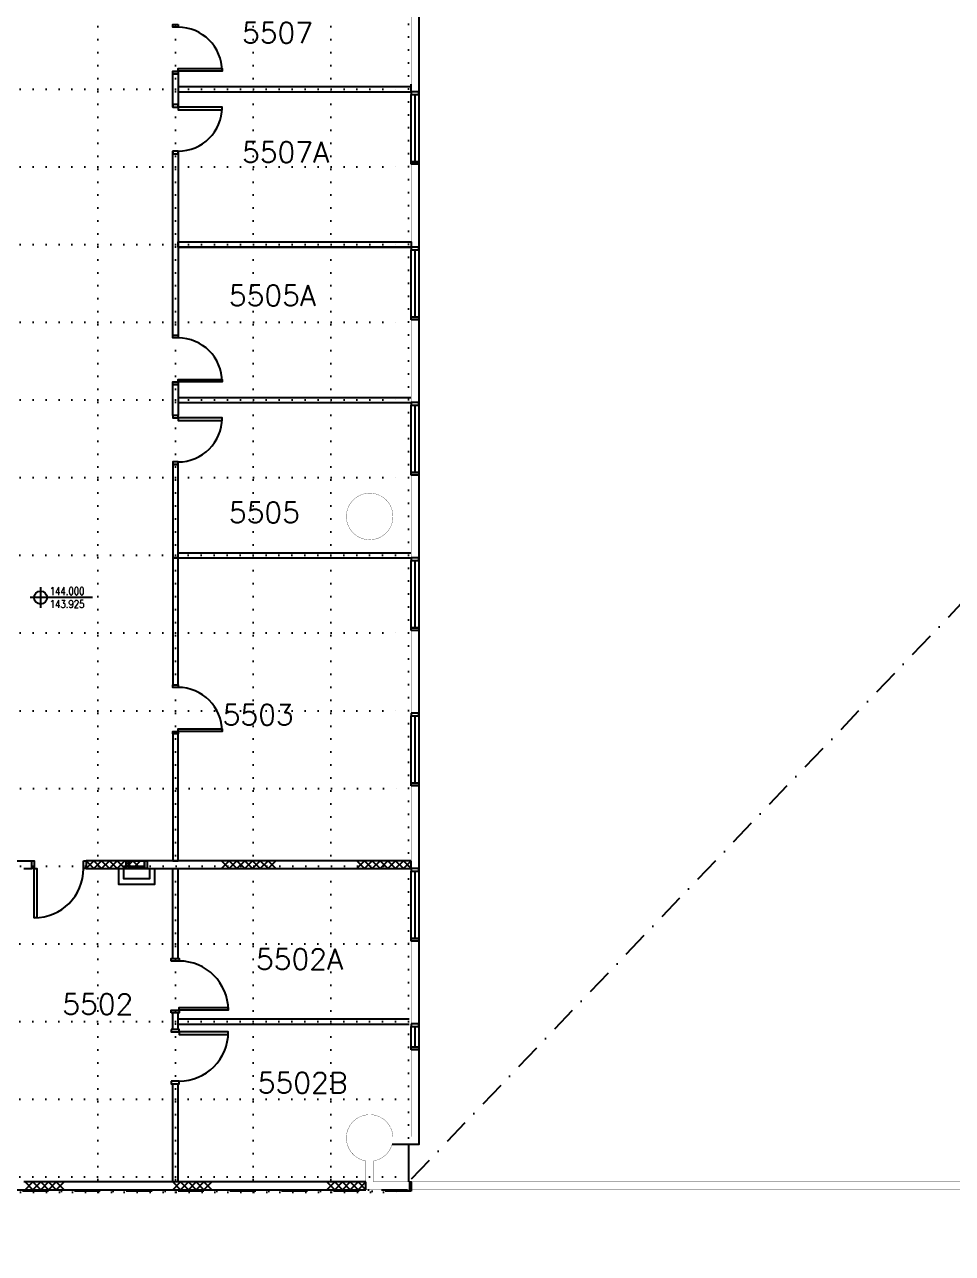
# Model space of a CAD drawing. Extents: x -68523 to 336700, y -113452 to 119396.
# Drawn here: x 119338 to 137250, y -19430 to 4298 of the extents above; entities that cross this region are included whole.
import ezdxf

# ---------------------------------------------------------------- set-up
doc = ezdxf.new("R2010")
doc.units = 0
doc.header["$LTSCALE"] = 1000
doc.header["$MEASUREMENT"] = 0
for name, pattern in [('S3144a$0$DASHDOT', [1, 0.5, -0.25, 0, -0.25]), ('S3144a$0$DOT', [0.25, 0, -0.25]), ('s5144a$0$DASHDOT', [1, 0.5, -0.25, 0, -0.25])]:
    doc.linetypes.add(name, pattern=pattern)
doc.layers.get('0').update_dxf_attribs({"linetype": 'CONTINUOUS'})
for name, color, linetype in [('S3144a$0$11', 14, 'CONTINUOUS'), ('S3144a$0$20', 7, 'CONTINUOUS'), ('S3144a$0$22', 7, 'CONTINUOUS'), ('S3144a$0$23', 7, 'CONTINUOUS'), ('S3144a$0$30', 1, 'CONTINUOUS'), ('S3144a$0$35', 7, 'CONTINUOUS'), ('S3144a$0$4', 7, 'CONTINUOUS'), ('S3144a$0$6', 7, 'CONTINUOUS'), ('S3144a$0$GA', 253, 'CONTINUOUS'), ('S3144a$0$ROOM-NO', 4, 'CONTINUOUS'), ('s5144a$0$9', 7, 'CONTINUOUS')]:
    doc.layers.add(name, color=color, linetype=linetype)
doc.styles.add('S3144a$0$STANDARD', font='SIMPLEX')

# ---------------------------------------------------------------- blocks, each defined once
blk = doc.blocks.new('s5144a')
at = {"layer": 's5144a$0$9', "color": 1, "linetype": 's5144a$0$DASHDOT'}
blk.add_lwpolyline([(89200, -42725), (89200, -18049.9), (89225, -18049.9), (89225, -18199.9), (126775, -18200), (126775, -18050), (126800.3, -18050), (126800.3, -18224.8), (89225, -18224.9), (89225, -42725)], dxfattribs=at)

msp = doc.modelspace()

# ---------------------------------------------------------------- linework, layer by layer
at = {"layer": 'S3144a$0$11', "color": 14, "linetype": 'Continuous', "const_width": 5}
msp.add_lwpolyline([(138200.1, -18199.9), (126800.1, -18199.8), (126800, -18050), (138000.1, -18049.9)], dxfattribs=at)
at = {"layer": 'S3144a$0$20', "color": 14, "linetype": 'S3144a$0$DASHDOT'}
msp.add_line((161000, 17800.1), (126749.7, -18049.9), dxfattribs=at)
at = {"layer": 'S3144a$0$20', "color": 14, "linetype": 'Continuous'}
for p, q in [((122299.8, 3100), (126799.5, 3100)), ((126799.5, 3000.1), (126799.5, 3150.1)), ((122299.8, 3000), (126800, 3000)), ((122299.8, 99.9), (126800.2, 99.9)), ((122299.8, -0.1), (122299.8, 99.9)), ((122299.8, -0.1), (126800.2, -0.1)), ((122199.8, -3247.7), (122199.8, -2652.5)), ((122199.8, -2652.5), (122299.8, -2652.5)), ((122299.8, -2652.5), (122299.8, -3247.7)), ((122299.8, -2900.1), (126800.2, -2900.1)), ((122299.8, -3000.1), (126800.2, -3000.1)), ((122299.8, -3247.7), (122199.8, -3247.7)), ((122299.8, -5900.1), (126800.2, -5900.1)), ((122299.8, -6000.1), (126800.2, -6000.1)), ((119025, -11849.9), (119475.2, -11849.9)), ((119475.2, -11999.9), (119475.2, -11849.9)), ((122175, -11849.9), (120525.2, -11849.9)), ((120525.2, -11849.9), (120525.2, -11999.9)), ((126800.2, -11849.9), (122325, -11849.9)), ((126800.2, -11999.9), (126800.2, -11849.9)), ((119325.2, -12000), (119475.2, -11999.9)), ((120525.2, -11999.9), (126800.2, -11999.9)), ((122199.8, -13734.4), (122199.8, -11999.9)), ((122299.8, -13734.4), (122299.8, -11999.9)), ((122169.7, -13734.4), (122319.7, -13734.4)), ((122319.7, -14784.4), (122169.7, -14784.4)), ((122199.8, -15103.6), (122199.8, -14784.4)), ((122299.8, -15103.6), (122299.8, -14784.4)), ((122299.8, -14900.3), (126763.8, -14900.3)), ((122319.7, -15103.6), (122169.7, -15103.6)), ((122299.8, -15000.3), (126763.8, -15000.3)), ((122169.7, -16153.6), (122319.7, -16153.6)), ((122199.8, -18049.9), (122199.8, -16153.6)), ((122299.8, -18049.9), (122299.8, -16153.6)), ((113200, -18199.9), (125925, -18199.9)), ((125925, -18050), (119325.2, -18049.9)), ((125925, -18199.9), (125925, -18050))]:
    msp.add_line(p, q, dxfattribs=at)
at = {"layer": 'S3144a$0$20', "color": 10, "linetype": 'Continuous'}
for p, q in [((126749.7, -17324.9), (126749.7, -18049.9)), ((126775, -18049.9), (126775, -18199.8)), ((126800, -18049.9), (126800, -18199.8))]:
    msp.add_line(p, q, dxfattribs=at)
at = {"layer": 'S3144a$0$20', "color": 3, "linetype": 'Continuous', "const_width": 5}
for points in [[(126950, 2999.9), (126950, 4599.9), (126800, 4599.9), (126800, 2999.9)], [(126950, -0.1), (126950, 1599.9), (126800, 1599.9), (126800, -0.1)], [(126950, -3000.1), (126950, -1400.1), (126800, -1400.1), (126800, -3000.1)], [(126950, -6000.1), (126950, -4400.1), (126800, -4400.1), (126800, -6000.1)], [(126950, -7400.1), (126950, -8999.9), (126800.1, -8999.9), (126800.2, -7400.1)], [(126950, -10400.1), (126950, -11999.9), (126800.1, -11999.9), (126800.2, -10400.1)], [(126950, -13399.9), (126950, -14999.7), (126800.1, -14999.7), (126800.2, -13399.9)]]:
    msp.add_lwpolyline(points, close=True, dxfattribs=at)
at = {"layer": 'S3144a$0$20', "color": 14, "linetype": 'Continuous'}
for points in [[(122299.8, 4297.8), (122299.8, 4247.8), (122199.8, 4247.8), (122199.8, 4297.8)], [(122299.8, 3397.6), (122299.8, 3347.6), (122199.8, 3347.6), (122199.8, 3397.6)], [(122299.8, 3397.6), (122299.8, 3447.6), (123149.8, 3447.6), (123149.8, 3397.6)], [(122299.8, 2702.4), (122299.8, 2752.4), (122199.8, 2752.4), (122199.8, 2702.4)], [(122299.8, 2702.4), (122299.8, 2652.4), (123149.8, 2652.4), (123149.8, 2702.4)], [(122299.8, 1802.2), (122299.8, 1852.2), (122199.8, 1852.2), (122199.8, 1802.2)], [(122299.8, 99.9), (126800.2, 99.9), (126800.2, -0.1), (122299.8, -0.1)], [(122299.8, -1702.3), (122299.8, -1752.3), (122199.8, -1752.3), (122199.8, -1702.3)], [(122299.8, -2602.5), (122299.8, -2652.5), (122199.8, -2652.5), (122199.8, -2602.5)], [(122299.8, -2602.5), (122299.8, -2552.5), (123149.8, -2552.5), (123149.8, -2602.5)], [(122299.8, -3297.7), (122299.8, -3247.7), (122199.8, -3247.7), (122199.8, -3297.7)], [(122299.8, -3297.7), (122299.8, -3347.7), (123149.8, -3347.7), (123149.8, -3297.7)], [(122299.8, -4197.9), (122299.8, -4147.9), (122199.8, -4147.9), (122199.8, -4197.9)], [(122299.8, -8450), (122299.8, -8500), (122199.8, -8500), (122199.8, -8450)], [(122299.8, -9350.1), (122299.8, -9400.1), (122199.8, -9400.1), (122199.8, -9350.1)], [(122299.8, -9350.1), (122299.8, -9300.1), (123149.8, -9300.1), (123149.8, -9350.1)], [(126801.2, -11849.9), (122326.2, -11850), (121701.2, -11850), (121701.2, -11999.9), (121751.2, -11999.9), (121751.2, -12199.9), (121701.2, -12199.9), (121251.2, -12199.9), (121251.2, -11999.9), (121301.2, -11999.9), (121301.2, -11849.9), (120526.2, -11849.9), (120526.2, -11999.9), (121151.2, -11999.9), (121151.2, -12299.9), (121701.2, -12299.9), (121851.2, -12299.9), (121851.2, -11999.9), (126801.2, -11999.9)], [(121351.2, -11999.9), (121301.2, -11999.9), (121301.2, -11849.9), (121351.2, -11849.9)], [(121651.2, -11999.9), (121351.2, -11999.9), (121351.2, -11849.9), (121651.2, -11849.9)], [(121701.2, -11999.9), (121651.2, -11999.9), (121651.2, -11849.9), (121701.2, -11849.9)], [(121651.2, -11999.9), (121351.2, -11999.9), (121351.2, -11949.9), (121651.2, -11949.9)]]:
    msp.add_lwpolyline(points, close=True, dxfattribs=at)
for points in [[(122199.8, 2702.4), (122199.8, 3347.6), (122299.8, 3347.6), (122299.8, 2652.4)], [(122199.8, -1702.3), (122199.8, 1852.2)], [(122299.8, 1852.2), (122299.8, -1702.3)], [(122299.8, -4197.9), (122199.8, -4197.9), (122199.8, -6000.1), (122299.8, -6000.1), (122299.8, -4197.9)], [(122299.8, -6000.1), (122199.8, -6000.1), (122199.8, -8450), (122299.8, -8450), (122299.8, -6000.1)], [(122299.8, -9400.1), (122199.8, -9400.1), (122199.8, -11849.9), (122299.8, -11849.9), (122299.8, -9400.1)]]:
    msp.add_lwpolyline(points, dxfattribs=at)
at = {"layer": 'S3144a$0$20', "color": 3, "linetype": 'Continuous', "const_width": 5}
for points in [[(126432.3, -17324.9), (126799.9, -17324.9), (126799.9, -17324.9), (126949.9, -17324.9), (126949.9, -17324.9), (126950, -15499.7), (126800, -15499.7), (126799.9, -17174.9), (126449.3, -17174.9)], [(125925, -17643.7), (125925, -18199.9), (126775, -18199.8), (126775, -18049.9), (126075, -18049.9), (126075, -17643.7)]]:
    msp.add_lwpolyline(points, dxfattribs=at)
at = {"layer": 'S3144a$0$20', "color": 1, "linetype": 'Continuous'}
msp.add_lwpolyline([(126775, -18199.8), (126775, -18049.8), (126800, -18049.8), (126800, -18199.8), (126775, -18199.8), (126800, -18174.8), (126800, -18149.8), (126775, -18174.8), (126775, -18149.8), (126800, -18124.8), (126800, -18099.8), (126775, -18124.8), (126775, -18099.8), (126800, -18074.8), (126800, -18049.8), (126775, -18074.8)], dxfattribs=at)
at = {"layer": 'S3144a$0$20', "color": 14, "linetype": 'Continuous'}
for centre, start, end in [((122300, 3397.6), 0, 90), ((122300, 2702.4), 270, 0), ((122300, -2602.5), 0, 90), ((122300, -3297.7), 270, 0), ((122300, -9350.1), 0, 90)]:
    msp.add_arc(centre, 850, start, end, dxfattribs=at)
at = {"layer": 'S3144a$0$22', "color": 14, "linetype": 'Continuous'}
for points in [[(121575.2, -11999.9), (121425.2, -11849.9), (121275.2, -11999.9), (121125.2, -11849.9), (120975.2, -11999.9), (120825.2, -11849.9), (120675.2, -11999.9), (120525.2, -11849.9)], [(121575.2, -11849.9), (121425.2, -11999.9), (121275.2, -11849.9), (121125.2, -11999.9), (120975.2, -11849.9), (120825.2, -11999.9), (120675.2, -11849.9), (120525.2, -11999.9)], [(124187.7, -11999.9), (124037.7, -11849.9), (123887.7, -11999.9), (123737.7, -11849.9), (123587.7, -11999.9), (123437.7, -11849.9), (123287.7, -11999.9), (123137.7, -11849.9)], [(124187.7, -11849.9), (124037.7, -11999.9), (123887.7, -11849.9), (123737.7, -11999.9), (123587.7, -11849.9), (123437.7, -11999.9), (123287.7, -11849.9), (123137.7, -11999.9)], [(126800.2, -11999.9), (126650.2, -11849.9), (126500.2, -11999.9), (126350.2, -11849.9), (126200.2, -11999.9), (126050.2, -11849.9), (125900.2, -11999.9), (125750.2, -11849.9)], [(126800.2, -11849.9), (126650.2, -11999.9), (126500.2, -11849.9), (126350.2, -11999.9), (126200.2, -11849.9), (126050.2, -11999.9), (125900.2, -11849.9), (125750.2, -11999.9)], [(119350, -18200), (119500, -18050), (119650, -18200), (119800, -18050), (119950, -18200), (120100, -18050)], [(119350, -18050), (119500, -18200), (119650, -18050), (119800, -18200), (119950, -18050), (120100, -18200)], [(122200, -18200), (122350, -18050), (122500, -18200), (122650, -18050), (122800, -18200), (122950, -18050)], [(122200, -18050), (122350, -18200), (122500, -18050), (122650, -18200), (122800, -18050), (122950, -18200)], [(125175, -18200), (125325, -18050), (125475, -18200), (125625, -18050), (125775, -18200), (125925, -18050)], [(125175, -18050), (125325, -18200), (125475, -18050), (125625, -18200), (125775, -18050), (125925, -18200)]]:
    msp.add_lwpolyline(points, dxfattribs=at)
at = {"layer": 'S3144a$0$23', "color": 10, "linetype": 'Continuous'}
for points in [[(126800, 2999.9), (126800, 2949.9), (126950, 2949.9), (126950, 2999.9)], [(126800, 1649.9), (126800, 2949.9), (126870, 2949.9), (126870, 1649.9)], [(126880, 1649.9), (126880, 2949.9), (126950, 2949.9), (126950, 1649.9)], [(126800, 1599.9), (126800, 1649.9), (126950, 1649.9), (126950, 1599.9)], [(126800, -0.1), (126800, -50.1), (126950, -50.1), (126950, -0.1)], [(126800, -1350.1), (126800, -50.1), (126870, -50.1), (126870, -1350.1)], [(126880, -1350.1), (126880, -50.1), (126950, -50.1), (126950, -1350.1)], [(126800, -1400.1), (126800, -1350.1), (126950, -1350.1), (126950, -1400.1)], [(126800, -3000.1), (126800, -3050.1), (126950, -3050.1), (126950, -3000.1)], [(126800, -4350.1), (126800, -3050.1), (126870, -3050.1), (126870, -4350.1)], [(126880, -4350.1), (126880, -3050.1), (126950, -3050.1), (126950, -4350.1)], [(126800, -4400.1), (126800, -4350.1), (126950, -4350.1), (126950, -4400.1)], [(126800, -6000.1), (126800, -6050.1), (126950, -6050.1), (126950, -6000.1)], [(126800, -7350.1), (126800, -6050.1), (126870, -6050.1), (126870, -7350.1)], [(126880, -7350.1), (126880, -6050.1), (126950, -6050.1), (126950, -7350.1)], [(126800, -7400.1), (126800, -7350.1), (126950, -7350.1), (126950, -7400.1)], [(126800, -8999.9), (126800, -9049.9), (126950, -9049.9), (126950, -8999.9)], [(126800, -10349.9), (126800, -9049.9), (126870, -9049.9), (126870, -10349.9)], [(126880, -10349.9), (126880, -9049.9), (126950, -9049.9), (126950, -10349.9)], [(126800, -10399.9), (126800, -10349.9), (126950, -10349.9), (126950, -10399.9)], [(126800, -11999.9), (126800, -12049.9), (126950, -12049.9), (126950, -11999.9)], [(126800, -13349.9), (126800, -12049.9), (126870, -12049.9), (126870, -13349.9)], [(126880, -13349.9), (126880, -12049.9), (126950, -12049.9), (126950, -13349.9)], [(126800, -13399.9), (126800, -13349.9), (126950, -13349.9), (126950, -13399.9)], [(126800, -14999.7), (126800, -15049.7), (126950, -15049.7), (126950, -14999.7)], [(126800, -15449.7), (126800, -15049.7), (126870, -15049.7), (126870, -15449.7)], [(126880, -15449.7), (126880, -15049.7), (126950, -15049.7), (126950, -15449.7)], [(126800, -15499.7), (126800, -15449.7), (126950, -15449.7), (126950, -15499.7)]]:
    msp.add_lwpolyline(points, close=True, dxfattribs=at)
at = {"layer": 'S3144a$0$30', "color": 8, "linetype": 'Continuous'}
for points in [[(119475.2, -11849.9), (119525.2, -11849.9), (119525.2, -11999.9), (119475.2, -11999.9)], [(120475.2, -11849.9), (120525.2, -11849.9), (120525.2, -11999.9), (120475.2, -11999.9)], [(119525.2, -11999.9), (119575.2, -11999.9), (119575.2, -12949.9), (119525.2, -12949.9)], [(122169.7, -13784.4), (122169.7, -13734.4), (122319.7, -13734.4), (122319.7, -13784.4)], [(122319.7, -14734.4), (122319.7, -14684.4), (123269.7, -14684.4), (123269.7, -14734.4)], [(122169.7, -14784.4), (122169.7, -14734.4), (122319.7, -14734.4), (122319.7, -14784.4)], [(122169.7, -15103.6), (122169.7, -15153.6), (122319.7, -15153.6), (122319.7, -15103.6)], [(122319.7, -15153.6), (122319.7, -15203.6), (123269.7, -15203.6), (123269.7, -15153.6)], [(122169.7, -16103.6), (122169.7, -16153.6), (122319.7, -16153.6), (122319.7, -16103.6)]]:
    msp.add_lwpolyline(points, close=True, dxfattribs=at)
for centre, start, end in [((119525.2, -11999.9), 270, 0), ((122319.7, -14734.4), 0, 90), ((122319.7, -15153.6), 270, 0)]:
    msp.add_arc(centre, 950, start, end, dxfattribs=at)
at = {"layer": 'S3144a$0$35', "linetype": 'Continuous'}
for p, q in [((119646.4, -6566.8), (119646.4, -6966.8)), ((120646.4, -6766.8), (119446.4, -6766.8))]:
    msp.add_line(p, q, dxfattribs=at)
msp.add_circle((119646.4, -6766.8), 125, dxfattribs=at)
at = {"layer": 'S3144a$0$4', "linetype": 'S3144a$0$DOT'}
for p, q in [((120750, -18250), (120750, 31550)), ((120750, -18250), (120750, 31550)), ((122250, -18250), (122250, 31550)), ((122250, -18250), (122250, 31550)), ((123750, -18250), (123750, 31550)), ((123750, -18250), (123750, 31550)), ((125250, -18250), (125250, 31550)), ((125250, -18250), (125250, 31550)), ((126750, -17950), (126750, 31550)), ((126750, -17950), (126750, 31550)), ((113250, 3050), (126750, 3050)), ((113250, 3050), (126750, 3050)), ((113250, 1550), (126750, 1550)), ((113250, 1550), (126750, 1550)), ((113250, 50), (126750, 50)), ((113250, 50), (126750, 50)), ((113250, -1450), (126750, -1450)), ((113250, -1450), (126750, -1450)), ((113250, -2950), (126750, -2950)), ((113250, -2950), (126750, -2950)), ((113250, -4450), (126750, -4450)), ((113250, -4450), (126750, -4450)), ((126750, -5950), (113250, -5950)), ((126750, -5950), (113250, -5950)), ((113250, -7450), (126750, -7450)), ((113250, -7450), (126750, -7450)), ((113250, -8950), (126750, -8950)), ((113250, -8950), (126750, -8950)), ((89250, -10450), (126750, -10450)), ((89250, -10450), (126750, -10450)), ((89250, -11950), (126750, -11950)), ((89250, -11950), (126750, -11950)), ((126750, -13450), (104700.1, -13450)), ((126750, -13450), (104700.1, -13450)), ((126750, -14950), (104700.1, -14950)), ((126750, -14950), (104700.1, -14950)), ((126750, -16450), (104700.1, -16450)), ((126750, -16450), (104700.1, -16450)), ((126750, -17950), (113000.1, -17950)), ((126750, -17950), (113000.1, -17950)), ((89250, -18250), (126750, -18250)), ((89250, -18250), (126750, -18250))]:
    msp.add_line(p, q, dxfattribs=at)
at = {"layer": 'S3144a$0$6', "color": 3, "linetype": 'Continuous', "const_width": 5}
msp.add_lwpolyline([(126450, -5200, 1), (125550, -5200, 1)], format="xyb", close=True, dxfattribs=at)
for points in [[(126449.3, -17174.9, 2.078042), (125925, -17643.7, 2.078042)], [(126075, -17643.7, 0.288123), (126432.3, -17324.9, 0.288123)]]:
    msp.add_lwpolyline(points, format="xyb", dxfattribs=at)
at = {"layer": 'S3144a$0$GA'}
msp.add_lwpolyline([(126950.1, 17850.1), (126949.9, -17324.9), (126432.3, -17324.9)], dxfattribs=at)

# ---------------------------------------------------------------- block references
msp.add_blockref('s5144a', (0, 0))

# ---------------------------------------------------------------- texts
at = {"layer": 'S3144a$0$35', "linetype": 'Continuous', "style": 'S3144a$0$STANDARD', "width": 0.8}
for s, p in [('144.000', (119824.3, -6716.9)), ('143.925', (119824.3, -6966.9))]:
    msp.add_text(s, height=150, dxfattribs=at).set_placement(p)
at = {"layer": 'S3144a$0$ROOM-NO', "style": 'S3144a$0$STANDARD'}
for s, p in [('5507', (123535.6, 3937.7)), ('5507A', (123535.6, 1632)), ('5505A', (123281.4, -1134.6)), ('5505', (123281.4, -5323)), ('5503', (123160.7, -9230)), ('5502A', (123804.3, -13948.3)), ('5502', (120066.3, -14816.3)), ('5502B', (123839.5, -16335.5))]:
    msp.add_text(s, height=400, dxfattribs=at).set_placement(p)

doc.saveas('drawing.dxf')
